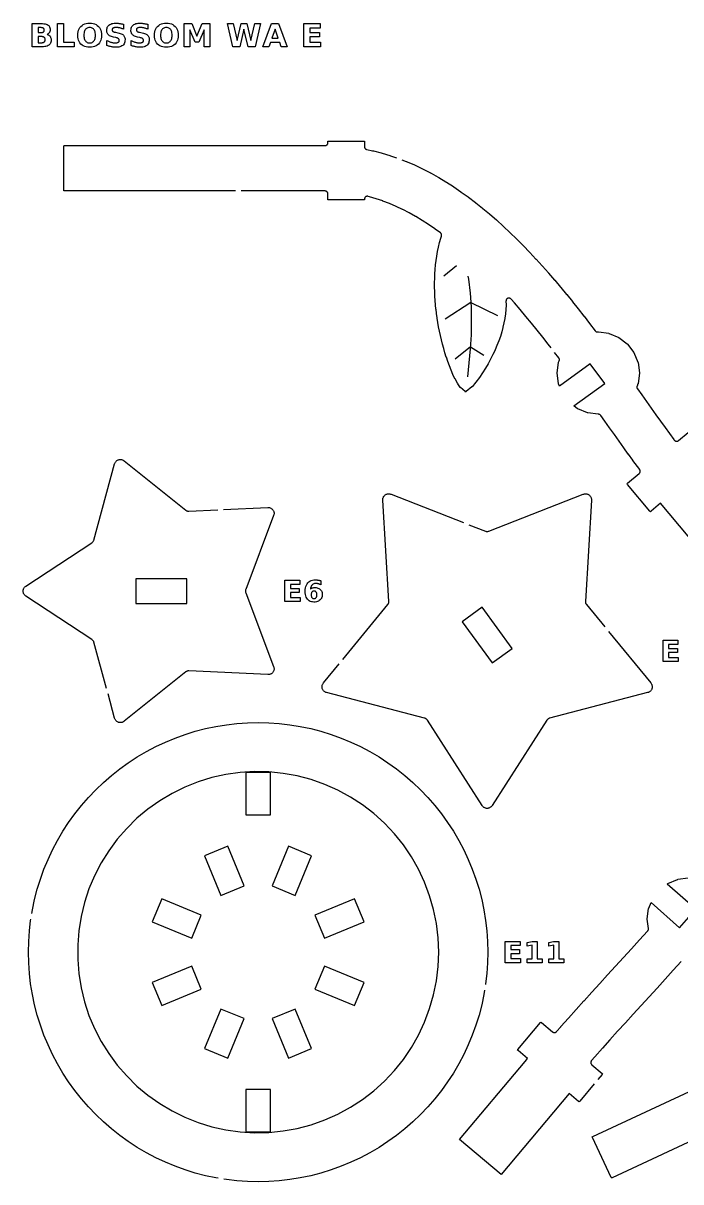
# Model space of a CAD drawing. Header units: millimetres. Extents: x 0 to 300, y 5 to 292.
# Drawn here: x 8.3 to 83, y 8.9 to 140.5 of the extents above; entities that cross this region are included whole.
import ezdxf

# ---------------------------------------------------------------- set-up
doc = ezdxf.new("R2010")
doc.units = ezdxf.units.MM
for name, color, linetype in [('CUT', 1, 'CONTINUOUS'), ('ENGRAVE', 5, 'CONTINUOUS'), ('SCORE', 7, 'CONTINUOUS')]:
    doc.layers.add(name, color=color, linetype=linetype)

msp = doc.modelspace()

# ---------------------------------------------------------------- linework, layer by layer
at = {"layer": 'CUT', "color": 1}
for points in [[(32.4213, 121.425), (13.008, 121.425), (12.9289, 121.4289), (12.925, 121.508), (12.925, 126.492), (12.9289, 126.5711), (13.008, 126.575), (42.5982, 126.575), (42.6318, 126.5767), (42.6634, 126.5813), (42.6943, 126.5891), (42.7243, 126.5998), (42.7532, 126.6135), (42.7805, 126.6298), (42.8061, 126.6488), (42.8297, 126.6703), (42.8512, 126.6939), (42.8702, 126.7195), (42.8865, 126.7468), (42.9002, 126.7757), (42.9109, 126.8057), (42.9187, 126.8366), (42.9233, 126.8682), (42.925, 126.9018), (42.925, 126.992), (42.9289, 127.0711), (43.008, 127.075), (46.992, 127.075), (47.0711, 127.0711), (47.075, 126.992), (47.075, 126.4593), (47.0766, 126.4259), (47.0812, 126.3946), (47.0889, 126.3639), (47.0994, 126.3341), (47.1129, 126.3055), (47.129, 126.2783), (47.1477, 126.2528), (47.1688, 126.2292), (47.1921, 126.2078), (47.2174, 126.1888), (47.2444, 126.1723), (47.2729, 126.1585), (47.3026, 126.1476), (47.335, 126.1391), (47.9969, 126), (48.0019, 125.9989), (48.1036, 125.9752), (48.1086, 125.974), (48.9736, 125.7529), (48.9784, 125.7516), (49.0758, 125.7245), (49.0806, 125.7231), (49.9372, 125.4656), (49.9418, 125.4641), (50.0347, 125.4341), (50.0393, 125.4326), (50.7001, 125.2045)], [(51.3091, 124.9778), (51.8247, 124.7771), (51.8288, 124.7754), (51.9121, 124.7412), (51.9162, 124.7395), (52.7482, 124.3793), (52.752, 124.3776), (52.8305, 124.3419), (52.8344, 124.3402), (53.6582, 123.9481), (53.6618, 123.9464), (53.7355, 123.9097), (53.7391, 123.9079), (54.5548, 123.4851), (54.5582, 123.4833), (54.6272, 123.4461), (54.6306, 123.4443), (55.4382, 122.9919), (55.4414, 122.9901), (55.5059, 122.9526), (55.509, 122.9508), (56.3085, 122.47), (56.3115, 122.4682), (56.3716, 122.4308), (56.3746, 122.4289), (57.166, 121.9208), (57.1688, 121.919), (57.2248, 121.8819), (57.2275, 121.8801), (58.0109, 121.3459), (58.0135, 121.3441), (58.0656, 121.3076), (58.0681, 121.3058), (58.8435, 120.7466), (58.8459, 120.7448), (58.8943, 120.709), (58.8967, 120.7072), (59.664, 120.1242), (59.6662, 120.1225), (59.7112, 120.0875), (59.7134, 120.0858), (60.4727, 119.4801), (60.4748, 119.4785), (60.5165, 119.4445), (60.5185, 119.4428), (61.2699, 118.8156), (61.2718, 118.814), (61.3105, 118.7811), (61.3124, 118.7795), (62.0553, 118.1325), (62.0929, 118.0991), (62.8302, 117.4309), (62.865, 117.3988), (63.5944, 116.7126), (63.6266, 116.6817), (64.3479, 115.9788), (64.3777, 115.9492), (65.0911, 115.2306), (65.1187, 115.2024), (65.8242, 114.4694), (65.8496, 114.4425), (66.5472, 113.6962), (66.5708, 113.6707), (67.2605, 112.9122), (67.2822, 112.888), (67.9641, 112.1185), (67.9841, 112.0957), (68.6582, 111.3164), (68.6766, 111.2949), (69.3429, 110.507), (69.3599, 110.4867), (70.0184, 109.6914), (70.034, 109.6724), (70.6848, 108.8708), (70.699, 108.8531), (71.3422, 108.0463), (71.3551, 108.0299), (71.9907, 107.2191), (72.0024, 107.204), (72.6304, 106.3904), (72.6409, 106.3766), (73.2613, 105.5613), (73.2708, 105.5487), (73.2725, 105.5463), (73.2936, 105.5209), (73.3158, 105.4989), (73.3399, 105.4792), (73.3659, 105.4618), (73.3933, 105.447), (73.4221, 105.4349), (73.4519, 105.4257), (73.4825, 105.4193), (73.5135, 105.4159), (73.5447, 105.4155), (73.5776, 105.4182), (73.601, 105.4213), (73.6179, 105.4228), (73.6347, 105.4213), (74.8112, 105.2664), (74.8278, 105.2635), (74.8437, 105.2577), (75.94, 104.8036), (75.9553, 104.7964), (75.9691, 104.7867), (76.9105, 104.0644), (76.9235, 104.0535), (76.9343, 104.0406), (77.6567, 103.0991), (77.6664, 103.0853), (77.6736, 103.07), (78.1277, 101.9737), (78.1334, 101.9578), (78.1364, 101.9412), (78.2913, 100.7647), (78.2927, 100.7478), (78.2913, 100.731), (78.1364, 99.5545), (78.1334, 99.5379), (78.1277, 99.522), (78.0285, 99.2826), (78.0168, 99.2499), (78.009, 99.218), (78.0044, 99.1855), (78.0031, 99.1526), (78.0052, 99.1199), (78.0105, 99.0875), (78.0191, 99.0558), (78.0308, 99.0251), (78.0456, 98.9958), (78.0643, 98.9665), (78.5561, 98.2751), (79.102, 97.5076), (79.6393, 96.753), (80.1682, 96.0123), (80.1686, 96.0117), (80.6886, 95.2869), (80.6892, 95.286), (81.2004, 94.5779), (81.2013, 94.5768), (81.7037, 93.8868), (81.7047, 93.8853), (82.1982, 93.2146), (82.1995, 93.2129), (82.2517, 93.1428), (82.2726, 93.1173), (82.2946, 93.0953), (82.3186, 93.0755), (82.3443, 93.058), (82.3717, 93.0431), (82.4003, 93.0309), (82.4299, 93.0215), (82.4603, 93.0149), (82.4913, 93.0113), (82.5224, 93.0107), (82.5534, 93.013), (82.584, 93.0184), (82.6141, 93.0266), (82.6431, 93.0376), (82.671, 93.0514), (82.6975, 93.0678), (82.7237, 93.0877), (83.8217, 94.009)], [(68.2696, 103.6116), (67.9326, 104.0482), (67.931, 104.0503), (67.3099, 104.8427), (67.3081, 104.845), (66.6808, 105.6318), (66.6788, 105.6344), (66.0454, 106.4146), (66.0432, 106.4173), (65.4036, 107.1896), (65.4012, 107.1925), (64.7557, 107.9559), (64.753, 107.9589), (64.1015, 108.7121), (64.0987, 108.7154), (63.7124, 109.1513), (63.6891, 109.1751), (63.6651, 109.1954), (63.6392, 109.2132), (63.6117, 109.2285), (63.5828, 109.241), (63.5529, 109.2507), (63.5222, 109.2575), (63.4909, 109.2612), (63.4595, 109.2619), (63.4281, 109.2596), (63.3971, 109.2542), (63.3668, 109.2459), (63.3374, 109.2347), (63.3093, 109.2207), (63.2826, 109.204), (63.2576, 109.1848), (63.2347, 109.1633), (63.2139, 109.1397), (63.1955, 109.1142), (63.1797, 109.087), (63.1665, 109.0585), (63.1562, 109.0287), (63.1488, 108.9982), (63.1444, 108.967), (63.1429, 108.9338), (63.145, 108.4913), (63.1448, 108.4799), (63.1234, 107.9854), (63.1226, 107.9743), (63.0778, 107.478), (63.0766, 107.4673), (63.0085, 106.9694), (63.0069, 106.959), (62.9161, 106.4594), (62.914, 106.4496), (62.8008, 105.9482), (62.7985, 105.9389), (62.6632, 105.4358), (62.6607, 105.427), (62.5038, 104.9223), (62.5011, 104.914), (62.3231, 104.4076), (62.3202, 104.3998), (62.1215, 103.8918), (62.1185, 103.8845), (61.8994, 103.375), (61.8963, 103.3681), (61.6571, 102.8571), (61.6539, 102.8506), (61.3946, 102.3381), (61.3913, 102.3318), (61.1117, 101.818), (61.1082, 101.8118), (60.8076, 101.2967), (60.8037, 101.2903), (60.4802, 100.7741), (60.4757, 100.7671), (60.1259, 100.2499), (60.12, 100.2416), (59.7365, 99.724), (59.7271, 99.7121), (59.2894, 99.1939), (59.2792, 99.183), (59.2681, 99.1731), (58.6073, 98.6413), (58.5521, 98.6013), (58.499, 98.6425), (57.9645, 99.1003), (57.9515, 99.1125), (57.941, 99.1268), (57.629, 99.5962), (57.6184, 99.6137), (57.3589, 100.0885), (57.3531, 100.0999), (57.1232, 100.5798), (57.1194, 100.5883), (56.911, 101.0711), (56.9081, 101.078), (56.7167, 101.5628), (56.7144, 101.5687), (56.5372, 102.0549), (56.5354, 102.0602), (56.3707, 102.5475), (56.3691, 102.5524), (56.2157, 103.0407), (56.2143, 103.0453), (56.0714, 103.5344), (56.0701, 103.5387), (55.9371, 104.0286), (55.936, 104.0328), (55.8125, 104.5233), (55.8114, 104.5275), (55.6972, 105.0185), (55.6962, 105.0227), (55.591, 105.5143), (55.5902, 105.5185), (55.494, 106.0107), (55.4932, 106.0148), (55.4059, 106.5075), (55.4052, 106.5117), (55.327, 107.005), (55.3263, 107.0092), (55.2571, 107.503), (55.2565, 107.5073), (55.1965, 108.0016), (55.196, 108.006), (55.1453, 108.5007), (55.1448, 108.5053), (55.1036, 109.0005), (55.1033, 109.0052), (55.0718, 109.5009), (55.0715, 109.5057), (55.05, 110.002), (55.0498, 110.0069), (55.0386, 110.5037), (55.0385, 110.5088), (55.0379, 111.0062), (55.0379, 111.0114), (55.0483, 111.5093), (55.0484, 111.5147), (55.0702, 112.0132), (55.0705, 112.0189), (55.1042, 112.5179), (55.1046, 112.5238), (55.1508, 113.0234), (55.1514, 113.0296), (55.2107, 113.5298), (55.2116, 113.5363), (55.2849, 114.0372), (55.286, 114.044), (55.3743, 114.5455), (55.3757, 114.5528), (55.4803, 115.055), (55.4821, 115.0628), (55.6048, 115.5656), (55.6071, 115.5743), (55.7503, 116.0777), (55.7534, 116.0876), (55.8217, 116.2934), (55.8307, 116.3257), (55.8362, 116.3568), (55.8386, 116.3884), (55.838, 116.42), (55.8343, 116.4514), (55.8275, 116.4824), (55.8178, 116.5125), (55.8052, 116.5415), (55.7898, 116.5691), (55.7718, 116.5952), (55.7513, 116.6193), (55.7287, 116.6414), (55.7025, 116.6622), (55.0862, 117.1067), (55.0783, 117.1122), (54.3588, 117.6029), (54.3504, 117.6085), (53.6275, 118.0725), (53.6185, 118.0781), (52.8926, 118.5147), (52.8829, 118.5203), (52.1542, 118.9285), (52.1438, 118.9341), (51.4124, 119.3132), (51.4014, 119.3187), (50.6674, 119.668), (50.6556, 119.6733), (49.9191, 119.9921), (49.9067, 119.9972), (49.1677, 120.2849), (49.1545, 120.2898), (48.413, 120.5458), (48.3991, 120.5503), (47.6548, 120.7741), (47.6402, 120.7781), (47.4822, 120.8185), (47.45, 120.8251), (47.419, 120.8285), (47.3879, 120.8288), (47.3569, 120.8261), (47.3263, 120.8205), (47.2963, 120.812), (47.2673, 120.8007), (47.2395, 120.7866), (47.2132, 120.77), (47.1887, 120.7509), (47.166, 120.7295), (47.1455, 120.7061), (47.1273, 120.6808), (47.1117, 120.6539), (47.0987, 120.6256), (47.0884, 120.5962), (47.081, 120.566), (47.0766, 120.5352), (47.0756, 120.5155), (47.0702, 120.4288), (46.992, 120.425), (43.008, 120.425), (42.9289, 120.4289), (42.925, 120.508), (42.925, 121.0982), (42.9233, 121.1318), (42.9187, 121.1634), (42.9109, 121.1943), (42.9002, 121.2243), (42.8865, 121.2532), (42.8702, 121.2805), (42.8512, 121.3061), (42.8297, 121.3297), (42.8061, 121.3512), (42.7805, 121.3702), (42.7532, 121.3865), (42.7243, 121.4002), (42.6943, 121.4109), (42.6634, 121.4187), (42.6318, 121.4233), (42.5982, 121.425), (33.0713, 121.425)], [(92.2628, 72.1772), (80.6926, 85.966), (79.6071, 85.0551), (79.544, 85.0073), (79.4902, 85.0654), (76.9293, 88.1173), (76.8815, 88.1804), (76.9396, 88.2342), (78.2704, 89.3509), (78.2958, 89.3745), (78.3174, 89.3991), (78.3365, 89.4258), (78.3527, 89.4542), (78.366, 89.4841), (78.3763, 89.5152), (78.3833, 89.5472), (78.3871, 89.5798), (78.3876, 89.6125), (78.3848, 89.6452), (78.3788, 89.6773), (78.3695, 89.7088), (78.3571, 89.7391), (78.3417, 89.768), (78.3224, 89.7968), (78.0648, 90.1426), (78.0556, 90.1549), (77.5524, 90.8389), (77.5449, 90.8491), (77.0347, 91.5499), (77.0287, 91.5581), (76.5113, 92.2747), (76.5068, 92.281), (75.9823, 93.0122), (75.979, 93.0167), (75.4474, 93.7612), (74.9065, 94.5209), (74.3596, 95.2899), (73.9006, 95.9352), (73.8803, 95.9609), (73.859, 95.9833), (73.8356, 96.0036), (73.8104, 96.0215), (73.7836, 96.037), (73.7555, 96.0498), (73.7263, 96.06), (73.6962, 96.0673), (73.6656, 96.0717), (73.6329, 96.0732), (73.6146, 96.0732), (73.601, 96.0744), (72.4245, 96.2293), (72.4078, 96.2322), (72.392, 96.238), (71.2957, 96.6921), (71.2803, 96.6993), (71.2665, 96.709), (70.8588, 97.0218), (74.3522, 99.5572), (72.7135, 101.8152), (69.211, 99.2733), (69.108, 99.522), (69.1022, 99.5379), (69.0993, 99.5545), (68.9444, 100.731), (68.9429, 100.7479), (68.9444, 100.7647), (69.0993, 101.9412), (69.1022, 101.9578), (69.108, 101.9737), (69.181, 102.1499), (69.192, 102.1805), (69.1996, 102.2104), (69.2044, 102.2408), (69.2063, 102.2715), (69.2052, 102.3023), (69.2013, 102.3329), (69.1944, 102.3629), (69.1848, 102.3921), (69.1724, 102.4203), (69.1574, 102.4473), (69.139, 102.4741), (68.6656, 103.0962)], [(17.7866, 64.9496), (16.3496, 70.2098), (16.3321, 70.2632), (16.3099, 70.3126), (16.2827, 70.3596), (16.2508, 70.4034), (16.2146, 70.4438), (16.1744, 70.4801), (16.1291, 70.5133), (8.6405, 75.4286), (8.5761, 75.4756), (8.5263, 75.52), (8.4812, 75.5692), (8.4411, 75.6226), (8.4066, 75.6797), (8.3778, 75.7399), (8.3552, 75.8027), (8.3388, 75.8674), (8.3289, 75.9334), (8.3256, 76), (8.3289, 76.0666), (8.3388, 76.1326), (8.3552, 76.1973), (8.3778, 76.2601), (8.4066, 76.3203), (8.4411, 76.3774), (8.4812, 76.4308), (8.5263, 76.48), (8.5761, 76.5244), (8.6405, 76.5714), (16.1291, 81.4867), (16.1744, 81.5199), (16.2146, 81.5562), (16.2508, 81.5966), (16.2827, 81.6404), (16.3099, 81.6874), (16.3321, 81.7368), (16.3496, 81.7902), (18.7102, 90.4312), (18.735, 90.507), (18.7619, 90.568), (18.7947, 90.6261), (18.8331, 90.6807), (18.8767, 90.7312), (18.9251, 90.7772), (18.9778, 90.8181), (19.0343, 90.8537), (19.094, 90.8835), (19.1564, 90.9072), (19.2208, 90.9247), (19.2866, 90.9357), (19.3532, 90.9401), (19.4199, 90.9379), (19.486, 90.9292), (19.551, 90.914), (19.6141, 90.8924), (19.6748, 90.8647), (19.7325, 90.8311), (19.7971, 90.7844), (26.7859, 85.1811), (26.8315, 85.1483), (26.8785, 85.1213), (26.928, 85.0993), (26.9796, 85.0826), (27.0326, 85.0712), (27.0865, 85.0654), (27.1427, 85.0652), (30.4306, 85.2214)], [(44.6173, 68.2487), (49.7175, 74.463), (49.7478, 74.5036), (49.7733, 74.5454), (49.7947, 74.5894), (49.812, 74.6352), (49.825, 74.6824), (49.8334, 74.7306), (49.8374, 74.7794), (49.8368, 74.8301), (49.159, 86.3184), (49.1583, 86.3991), (49.1645, 86.4663), (49.1773, 86.5326), (49.1967, 86.5972), (49.2225, 86.6596), (49.2544, 86.7191), (49.292, 86.7751), (49.3351, 86.8271), (49.3832, 86.8745), (49.4357, 86.9169), (49.4922, 86.9538), (49.5522, 86.9848), (49.6149, 87.0097), (49.6798, 87.0282), (49.7463, 87.0402), (49.8136, 87.0454), (49.881, 87.0439), (49.948, 87.0356), (50.0139, 87.0207), (50.0904, 86.9951), (58.3138, 83.7763)], [(58.9191, 83.5394), (60.807, 82.8004), (60.855, 82.7841), (60.9026, 82.7728), (60.9511, 82.766), (61, 82.7637), (61.0489, 82.766), (61.0974, 82.7728), (61.145, 82.7841), (61.193, 82.8004), (71.9096, 86.9951), (71.9861, 87.0207), (72.052, 87.0356), (72.119, 87.0439), (72.1864, 87.0454), (72.2537, 87.0402), (72.3202, 87.0282), (72.3851, 87.0097), (72.4478, 86.9848), (72.5078, 86.9538), (72.5643, 86.9169), (72.6168, 86.8745), (72.6649, 86.8271), (72.708, 86.7751), (72.7456, 86.7191), (72.7775, 86.6596), (72.8033, 86.5972), (72.8227, 86.5326), (72.8355, 86.4663), (72.8417, 86.3991), (72.841, 86.3184), (72.1632, 74.8301), (72.1626, 74.7794), (72.1666, 74.7306), (72.175, 74.6824), (72.188, 74.6352), (72.2053, 74.5894), (72.2267, 74.5454), (72.2522, 74.5036), (72.2825, 74.463), (74.3633, 71.9276)], [(31.0799, 85.2523), (36.0902, 85.4904), (36.17, 85.4902), (36.2364, 85.4835), (36.3018, 85.4703), (36.3655, 85.4506), (36.4271, 85.4247), (36.4857, 85.3929), (36.5409, 85.3555), (36.5922, 85.3127), (36.639, 85.2651), (36.6808, 85.2132), (36.7173, 85.1573), (36.7481, 85.0981), (36.7729, 85.0361), (36.7915, 84.972), (36.8036, 84.9064), (36.8092, 84.8399), (36.8082, 84.7732), (36.8006, 84.7069), (36.7865, 84.6417), (36.762, 84.5658), (33.5926, 76.1876), (33.5755, 76.1341), (33.5644, 76.081), (33.5588, 76.0271), (33.5588, 75.9729), (33.5644, 75.919), (33.5755, 75.8659), (33.5926, 75.8124), (36.762, 67.4342), (36.7865, 67.3583), (36.8006, 67.2931), (36.8082, 67.2268), (36.8092, 67.1601), (36.8036, 67.0936), (36.7915, 67.028), (36.7729, 66.9639), (36.7481, 66.9019), (36.7173, 66.8427), (36.6808, 66.7868), (36.639, 66.7349), (36.5922, 66.6873), (36.5409, 66.6445), (36.4857, 66.6071), (36.4271, 66.5753), (36.3655, 66.5494), (36.3018, 66.5297), (36.2364, 66.5165), (36.17, 66.5098), (36.0902, 66.5096), (27.1427, 66.9348), (27.0865, 66.9346), (27.0326, 66.9288), (26.9796, 66.9174), (26.928, 66.9007), (26.8785, 66.8787), (26.8315, 66.8517), (26.7859, 66.8189), (19.7971, 61.2156), (19.7325, 61.1689), (19.6748, 61.1353), (19.6141, 61.1076), (19.551, 61.086), (19.486, 61.0708), (19.4199, 61.0621), (19.3532, 61.0599), (19.2866, 61.0643), (19.2208, 61.0753), (19.1564, 61.0928), (19.094, 61.1165), (19.0343, 61.1463), (18.9778, 61.1819), (18.9251, 61.2228), (18.8767, 61.2688), (18.8331, 61.3193), (18.7947, 61.3739), (18.7619, 61.432), (18.735, 61.493), (18.7102, 61.5688), (17.9579, 64.3225)], [(74.7757, 71.4251), (79.5835, 65.5671), (79.6315, 65.5022), (79.666, 65.4442), (79.6946, 65.3831), (79.7169, 65.3194), (79.7327, 65.2537), (79.7419, 65.1869), (79.7444, 65.1194), (79.74, 65.0521), (79.729, 64.9855), (79.7114, 64.9203), (79.6874, 64.8572), (79.6571, 64.7969), (79.621, 64.7398), (79.5794, 64.6867), (79.5327, 64.638), (79.4813, 64.5942), (79.4258, 64.5558), (79.3667, 64.5231), (79.3047, 64.4965), (79.2278, 64.4722), (68.0922, 61.5667), (68.0438, 61.5516), (67.9987, 61.5328), (67.9554, 61.5098), (67.9145, 61.4829), (67.8763, 61.4524), (67.8411, 61.4184), (67.8093, 61.3812), (67.78, 61.3398), (61.5756, 51.6472), (61.5288, 51.5815), (61.4843, 51.5307), (61.4349, 51.4847), (61.3812, 51.4438), (61.3237, 51.4084), (61.2629, 51.379), (61.1996, 51.3559), (61.1342, 51.3391), (61.0674, 51.329), (61, 51.3257), (60.9326, 51.329), (60.8658, 51.3391), (60.8004, 51.3559), (60.7371, 51.379), (60.6763, 51.4084), (60.6188, 51.4438), (60.5651, 51.4847), (60.5157, 51.5307), (60.4712, 51.5815), (60.4244, 51.6472), (54.22, 61.3398), (54.1907, 61.3812), (54.1589, 61.4184), (54.1237, 61.4524), (54.0855, 61.4829), (54.0446, 61.5098), (54.0013, 61.5328), (53.9562, 61.5516), (53.9078, 61.5667), (42.7722, 64.4722), (42.6953, 64.4965), (42.6333, 64.5231), (42.5742, 64.5558), (42.5187, 64.5942), (42.4673, 64.638), (42.4206, 64.6867), (42.379, 64.7398), (42.3429, 64.7969), (42.3126, 64.8572), (42.2886, 64.9203), (42.271, 64.9855), (42.26, 65.0521), (42.2556, 65.1194), (42.2581, 65.1869), (42.2673, 65.2537), (42.2831, 65.3194), (42.3054, 65.3831), (42.334, 65.4442), (42.3685, 65.5022), (42.4165, 65.5671), (44.205, 67.7462)], [(9.3048, 39.398), (9.369, 39.7913), (9.6176, 40.9699), (9.9204, 42.1358), (10.2767, 43.2864), (10.6858, 44.4194), (11.1467, 45.5322), (11.6586, 46.6226), (12.2203, 47.6882), (12.8306, 48.7267), (13.4882, 49.7359), (14.1917, 50.7137), (14.9396, 51.6579), (15.7303, 52.5666), (16.5622, 53.4378), (17.4334, 54.2697), (18.3421, 55.0604), (19.2863, 55.8083), (20.2641, 56.5118), (21.2733, 57.1694), (22.3118, 57.7797), (23.3774, 58.3414), (24.4678, 58.8533), (25.5806, 59.3142), (26.7136, 59.7233), (27.8642, 60.0796), (29.0301, 60.3824), (30.2087, 60.631), (31.3976, 60.825), (32.5941, 60.9638), (33.7958, 61.0472), (35, 61.075), (36.2042, 61.0472), (37.4059, 60.9638), (38.6024, 60.825), (39.7913, 60.631), (40.9699, 60.3824), (42.1358, 60.0796), (43.2864, 59.7233), (44.4194, 59.3142), (45.5322, 58.8533), (46.6226, 58.3414), (47.6882, 57.7797), (48.7267, 57.1694), (49.7359, 56.5118), (50.7137, 55.8083), (51.6579, 55.0604), (52.5666, 54.2697), (53.4378, 53.4378), (54.2697, 52.5666), (55.0604, 51.6579), (55.8083, 50.7137), (56.5118, 49.7359), (57.1694, 48.7267), (57.7797, 47.6882), (58.3414, 46.6226), (58.8533, 45.5322), (59.3142, 44.4194), (59.7233, 43.2864), (60.0796, 42.1358), (60.3824, 40.9699), (60.631, 39.7913), (60.825, 38.6024), (60.9638, 37.4059), (61.0472, 36.2042), (61.075, 35), (61.0472, 33.7958), (60.9638, 32.5941), (60.825, 31.3976), (60.8144, 31.3325)], [(73.1645, 20.0374), (71.5098, 18.0654), (71.456, 18.0073), (71.3929, 18.0551), (70.3074, 18.966), (62.5939, 9.7734), (57.8828, 13.7266), (65.323, 22.5935), (65.5962, 22.9191), (64.5107, 23.83), (64.4526, 23.8838), (64.5005, 23.9469), (67.0614, 26.9988), (67.1152, 27.0569), (67.1783, 27.009), (68.4386, 25.9515), (68.4651, 25.9314), (68.4918, 25.9149), (68.52, 25.901), (68.5494, 25.89), (68.5797, 25.8818), (68.6107, 25.8766), (68.6421, 25.8745), (68.6735, 25.8753), (68.7046, 25.8792), (68.7353, 25.8861), (68.7651, 25.8959), (68.7939, 25.9085), (68.8213, 25.9239), (68.8471, 25.9418), (68.871, 25.9622), (68.8941, 25.986), (69.3763, 26.5342), (69.3844, 26.5433), (70.2415, 27.5085), (70.2483, 27.5161), (71.1153, 28.4845), (71.1208, 28.4907), (71.9967, 29.4626), (72.001, 29.4674), (72.8848, 30.4431), (72.8879, 30.4465), (73.7787, 31.4264), (74.6774, 32.4129), (75.5797, 33.4025), (76.4845, 34.3955), (77.3913, 35.3926), (78.2992, 36.3943), (78.2998, 36.3949), (79.2072, 37.4007), (79.2079, 37.4015), (79.2398, 37.4371), (79.2606, 37.4626), (79.2779, 37.4885), (79.2925, 37.516), (79.3045, 37.5447), (79.3137, 37.5744), (79.32, 37.6048), (79.3234, 37.6358), (79.3238, 37.6669), (79.3211, 37.6996), (79.1845, 38.7367), (79.1831, 38.7535), (79.1845, 38.7703), (79.3394, 39.9468), (79.3424, 39.9635), (79.3481, 39.9793), (79.615, 40.6235), (82.8585, 37.7747), (84.6997, 39.8709), (81.4325, 42.7405), (81.5206, 42.8021), (81.5358, 42.8092), (82.6322, 43.2633), (82.6481, 43.2691), (82.6647, 43.272), (83.8412, 43.4269)], [(30.4491, 9.3297), (30.2087, 9.369), (29.0301, 9.6176), (27.8642, 9.9204), (26.7136, 10.2767), (25.5806, 10.6858), (24.4678, 11.1467), (23.3774, 11.6586), (22.3118, 12.2203), (21.2733, 12.8306), (20.2641, 13.4882), (19.2863, 14.1917), (18.3421, 14.9396), (17.4334, 15.7303), (16.5622, 16.5622), (15.7303, 17.4334), (14.9396, 18.3421), (14.1917, 19.2863), (13.4882, 20.2641), (12.8306, 21.2733), (12.2203, 22.3118), (11.6586, 23.3774), (11.1467, 24.4678), (10.6858, 25.5806), (10.2767, 26.7136), (9.9204, 27.8642), (9.6176, 29.0301), (9.369, 30.2087), (9.175, 31.3976), (9.0362, 32.5941), (8.9528, 33.7958), (8.925, 35), (8.9528, 36.2042), (9.0362, 37.4059), (9.175, 38.6024), (9.2002, 38.7565)], [(83.0342, 33.9544), (82.1214, 32.9427), (82.1175, 32.9384), (81.206, 31.9328), (81.2032, 31.9297), (80.294, 30.9299), (79.3862, 29.9337), (78.4842, 28.9443), (77.5888, 27.9614), (76.7006, 26.9845), (75.8207, 26.013), (75.8201, 26.0123), (74.95, 25.0468), (74.9492, 25.046), (74.0895, 24.0857), (74.0885, 24.0846), (73.2401, 23.1293), (73.239, 23.128), (72.8504, 22.6862), (72.8291, 22.6594), (72.8116, 22.6322), (72.7968, 22.6033), (72.7851, 22.5732), (72.7763, 22.542), (72.7707, 22.5102), (72.7684, 22.4779), (72.7692, 22.4456), (72.7732, 22.4135), (72.7805, 22.3819), (72.7908, 22.3513), (72.8041, 22.3218), (72.8203, 22.2938), (72.8392, 22.2675), (72.8606, 22.2432), (72.8857, 22.2199), (74.0604, 21.2342), (74.1185, 21.1804), (74.0707, 21.1173), (73.5823, 20.5353)], [(60.7097, 30.691), (60.631, 30.2087), (60.3824, 29.0301), (60.0796, 27.8642), (59.7233, 26.7136), (59.3142, 25.5806), (58.8533, 24.4678), (58.3414, 23.3774), (57.7797, 22.3118), (57.1694, 21.2733), (56.5118, 20.2641), (55.8083, 19.2863), (55.0604, 18.3421), (54.2697, 17.4334), (53.4378, 16.5622), (52.5666, 15.7303), (51.6579, 14.9396), (50.7137, 14.1917), (49.7359, 13.4882), (48.7267, 12.8306), (47.6882, 12.2203), (46.6226, 11.6586), (45.5322, 11.1467), (44.4194, 10.6858), (43.2864, 10.2767), (42.1358, 9.9204), (40.9699, 9.6176), (39.7913, 9.369), (38.6024, 9.175), (37.4059, 9.0362), (36.2042, 8.9528), (35, 8.925), (33.7958, 8.9528), (32.5941, 9.0362), (31.3976, 9.175), (31.0906, 9.2251)], [(98.6272, 20.314), (75.186, 9.3896), (75.1127, 9.3598), (75.0758, 9.4298), (72.9704, 13.9474), (72.9405, 14.0207), (73.0106, 14.0576), (99.8312, 26.5569)]]:
    msp.add_lwpolyline(points, dxfattribs=at)
for points in [[(26.895, 77.395), (21.105, 77.395), (21.105, 74.605), (26.895, 74.605), (26.895, 77.395)], [(63.8302, 69.4779), (60.4269, 74.1621), (58.1698, 72.5221), (61.5731, 67.8379), (63.8302, 69.4779)], [(33.605, 55.395), (33.605, 50.605), (36.395, 50.605), (36.395, 50.6429), (36.395, 55.395), (33.605, 55.395)], [(31.5617, 47.0245), (28.9286, 45.9339), (30.7846, 41.4531), (33.4177, 42.5437), (31.5617, 47.0245)], [(41.0714, 45.9339), (38.4383, 47.0245), (36.5823, 42.5437), (39.2154, 41.4531), (41.0714, 45.9339)], [(24.0661, 41.0714), (22.9755, 38.4383), (27.4563, 36.5823), (28.5469, 39.2154), (24.0661, 41.0714)], [(45.9339, 41.0714), (41.4531, 39.2154), (42.5437, 36.5823), (47.0245, 38.4383), (45.9339, 41.0714)], [(28.5469, 30.7846), (27.4563, 33.4177), (22.9755, 31.5617), (24.0661, 28.9286), (28.5469, 30.7846)], [(47.0245, 31.5617), (42.5437, 33.4177), (41.4531, 30.7846), (45.9339, 28.9286), (47.0245, 31.5617)], [(30.7846, 28.5469), (28.9286, 24.0661), (31.5617, 22.9755), (33.4177, 27.4563), (30.7846, 28.5469)], [(39.2154, 28.5469), (36.5823, 27.4563), (38.4383, 22.9755), (41.0714, 24.0661), (39.2154, 28.5469)], [(33.605, 19.395), (33.605, 19.3571), (33.605, 14.605), (36.395, 14.605), (36.395, 19.395), (33.605, 19.395)]]:
    msp.add_lwpolyline(points, close=True, dxfattribs=at)
at = {"layer": 'ENGRAVE', "color": 5}
for points in [[(11.3786, 138.9743), (11.4152, 138.9151), (11.4452, 138.8517), (11.4685, 138.7839), (11.4852, 138.7118), (11.4952, 138.6354), (11.4985, 138.5547), (11.4914, 138.4331), (11.4699, 138.3223), (11.4341, 138.2223), (11.3841, 138.1331), (11.3197, 138.0546), (11.2411, 137.9869), (11.1478, 137.9298), (11.0397, 137.8831), (10.9166, 137.8467), (10.7787, 137.8208), (10.6259, 137.8052), (10.4582, 137.8), (9.3315, 137.8), (9.3315, 140.4325), (10.3506, 140.4325), (10.525, 140.4279), (10.6826, 140.4141), (10.8234, 140.3911), (10.9474, 140.3588), (11.0546, 140.3174), (11.145, 140.2668), (11.2201, 140.206), (11.2816, 140.1341), (11.3295, 140.0512), (11.3636, 139.9572), (11.3841, 139.8522), (11.391, 139.736), (11.3885, 139.6736), (11.381, 139.6143), (11.3685, 139.5582), (11.351, 139.5052), (11.3285, 139.4555), (11.301, 139.409), (11.2688, 139.3659), (11.2321, 139.3268), (11.1908, 139.2915), (11.1451, 139.2601), (11.0948, 139.2325), (11.0401, 139.2088), (11.1102, 139.1847), (11.1749, 139.1546), (11.234, 139.1185), (11.2877, 139.0764), (11.3359, 139.0283), (11.3786, 138.9743)], [(10.5995, 139.4623), (10.6292, 139.4839), (10.6546, 139.5093), (10.6753, 139.5384), (10.6914, 139.5712), (10.7029, 139.6077), (10.7098, 139.648), (10.7121, 139.692), (10.7098, 139.7354), (10.7029, 139.7753), (10.6914, 139.8116), (10.6753, 139.8444), (10.6546, 139.8735), (10.6292, 139.8991), (10.5995, 139.921), (10.5654, 139.9388), (10.527, 139.9527), (10.4843, 139.9626), (10.4372, 139.9686), (10.3859, 139.9705), (10.0103, 139.9705), (10.0103, 139.4134), (10.3859, 139.4134), (10.4372, 139.4153), (10.4843, 139.4212), (10.527, 139.431), (10.5654, 139.4447), (10.5995, 139.4623)], [(14.0991, 138.3131), (14.0991, 137.8), (12.2283, 137.8), (12.2283, 140.4325), (12.9072, 140.4325), (12.9072, 138.3131), (14.0991, 138.3131)], [(16.6004, 140.3187), (16.7433, 140.2279), (16.8708, 140.1169), (16.9807, 139.9881), (17.0706, 139.844), (17.1406, 139.6845), (17.1905, 139.5096), (17.2205, 139.3193), (17.2305, 139.1136), (17.2205, 138.9085), (17.1905, 138.7186), (17.1406, 138.5441), (17.0706, 138.3848), (16.9807, 138.2408), (16.8708, 138.1121), (16.7433, 138.0011), (16.6004, 137.9103), (16.4423, 137.8397), (16.269, 137.7892), (16.0803, 137.759), (15.8763, 137.7489), (15.6729, 137.759), (15.4846, 137.7892), (15.3114, 137.8397), (15.1534, 137.9103), (15.0105, 138.0011), (14.8828, 138.1121), (14.7726, 138.2408), (14.6824, 138.3848), (14.6123, 138.5441), (14.5622, 138.7186), (14.5322, 138.9085), (14.5222, 139.1136), (14.5322, 139.3193), (14.5622, 139.5096), (14.6123, 139.6845), (14.6824, 139.844), (14.7726, 139.9881), (14.8828, 140.1169), (15.0105, 140.2279), (15.1534, 140.3187), (15.3114, 140.3893), (15.4846, 140.4398), (15.6729, 140.47), (15.8763, 140.4801), (16.0803, 140.47), (16.269, 140.4398), (16.4423, 140.3893), (16.6004, 140.3187)], [(15.5245, 139.8863), (15.4559, 139.829), (15.395, 139.759), (15.3427, 139.6774), (15.3, 139.5854), (15.2667, 139.483), (15.243, 139.3703), (15.2287, 139.2471), (15.2239, 139.1136), (15.2287, 138.9806), (15.243, 138.8579), (15.2667, 138.7455), (15.3, 138.6434), (15.3427, 138.5516), (15.395, 138.47), (15.4559, 138.4), (15.5245, 138.3427), (15.6008, 138.2981), (15.6849, 138.2663), (15.7768, 138.2472), (15.8763, 138.2408), (15.9765, 138.2472), (16.0687, 138.2663), (16.1532, 138.2981), (16.2298, 138.3427), (16.2985, 138.4), (16.3595, 138.47), (16.4117, 138.5516), (16.4545, 138.6434), (16.4877, 138.7455), (16.5115, 138.8579), (16.5258, 138.9806), (16.5305, 139.1136), (16.5258, 139.2471), (16.5115, 139.3703), (16.4877, 139.483), (16.4545, 139.5854), (16.4117, 139.6774), (16.3595, 139.759), (16.2985, 139.829), (16.2298, 139.8863), (16.1532, 139.9309), (16.0687, 139.9627), (15.9765, 139.9818), (15.8763, 139.9882), (15.7768, 139.9818), (15.6849, 139.9627), (15.6008, 139.9309), (15.5245, 139.8863)], [(19.5767, 139.8518), (19.5058, 139.8775), (19.4356, 139.9006), (19.3659, 139.921), (19.2969, 139.9388), (19.2288, 139.9539), (19.1619, 139.9662), (19.0963, 139.9758), (19.032, 139.9827), (18.969, 139.9868), (18.9072, 139.9882), (18.8296, 139.9863), (18.7591, 139.9807), (18.6956, 139.9714), (18.6392, 139.9584), (18.5898, 139.9416), (18.5475, 139.9212), (18.512, 139.8968), (18.4829, 139.8683), (18.4602, 139.8357), (18.4441, 139.7989), (18.4344, 139.7581), (18.4311, 139.7131), (18.4333, 139.6791), (18.4399, 139.6478), (18.4508, 139.619), (18.466, 139.5928), (18.4856, 139.5692), (18.5096, 139.5483), (18.5393, 139.529), (18.5761, 139.5107), (18.62, 139.4934), (18.671, 139.4769), (18.7291, 139.4614), (18.7944, 139.4469), (19.0835, 139.3887), (19.2228, 139.3567), (19.348, 139.3197), (19.4591, 139.2776), (19.5561, 139.2304), (19.639, 139.1781), (19.7077, 139.1207), (19.7643, 139.0565), (19.8106, 138.9839), (19.8466, 138.9029), (19.8723, 138.8135), (19.8877, 138.7156), (19.8929, 138.6093), (19.8857, 138.4703), (19.8642, 138.3438), (19.8283, 138.2296), (19.7781, 138.1278), (19.7135, 138.0384), (19.6345, 137.9613), (19.5409, 137.8964), (19.4321, 137.8433), (19.3081, 137.802), (19.1691, 137.7725), (19.0148, 137.7548), (18.8455, 137.7489), (18.762, 137.7502), (18.6784, 137.7542), (18.5947, 137.7608), (18.5109, 137.77), (18.427, 137.7819), (18.343, 137.7965), (18.2589, 137.8136), (18.1749, 137.8333), (18.0908, 137.8555), (18.0068, 137.8803), (17.9227, 137.9077), (17.8387, 137.9375), (17.8387, 138.5106), (17.9223, 138.4678), (18.0049, 138.4286), (18.0866, 138.3931), (18.1674, 138.3613), (18.2473, 138.3332), (18.3262, 138.3087), (18.4042, 138.288), (18.4813, 138.271), (18.5574, 138.2578), (18.6326, 138.2484), (18.7069, 138.2427), (18.7803, 138.2408), (18.8514, 138.2429), (18.9168, 138.249), (18.9764, 138.2593), (19.0302, 138.2737), (19.0783, 138.2922), (19.1206, 138.3149), (19.1567, 138.3413), (19.1862, 138.3713), (19.2092, 138.4048), (19.2256, 138.4418), (19.2354, 138.4824), (19.2387, 138.5265), (19.2365, 138.566), (19.2298, 138.6025), (19.2186, 138.6358), (19.203, 138.6659), (19.183, 138.693), (19.1585, 138.7169), (19.1273, 138.7388), (19.0873, 138.76), (19.0384, 138.7804), (18.9806, 138.8), (18.9139, 138.8188), (18.8384, 138.8368), (18.5757, 138.895), (18.45, 138.926), (18.336, 138.9626), (18.2339, 139.0047), (18.1435, 139.0525), (18.065, 139.1058), (17.9983, 139.1647), (17.9425, 139.23), (17.8969, 139.3025), (17.8614, 139.3821), (17.836, 139.4688), (17.8208, 139.5627), (17.8158, 139.6637), (17.8228, 139.7898), (17.844, 139.9057), (17.8792, 140.0115), (17.9286, 140.1073), (17.9921, 140.193), (18.0697, 140.2685), (18.1605, 140.3332), (18.2636, 140.3861), (18.3791, 140.4272), (18.507, 140.4566), (18.6471, 140.4742), (18.7997, 140.4801), (18.8723, 140.4792), (18.9456, 140.4765), (19.0196, 140.472), (19.0943, 140.4656), (19.1697, 140.4575), (19.2458, 140.4475), (19.3226, 140.4357), (19.4003, 140.4221), (19.4789, 140.4067), (19.5584, 140.3895), (19.6388, 140.3705), (19.7201, 140.3496), (19.7201, 139.7925), (19.6481, 139.8235), (19.5767, 139.8518)], [(22.3219, 139.8518), (22.251, 139.8775), (22.1808, 139.9006), (22.1112, 139.921), (22.0421, 139.9388), (21.974, 139.9539), (21.9071, 139.9662), (21.8415, 139.9758), (21.7772, 139.9827), (21.7142, 139.9868), (21.6524, 139.9882), (21.5748, 139.9863), (21.5043, 139.9807), (21.4408, 139.9714), (21.3844, 139.9584), (21.335, 139.9416), (21.2927, 139.9212), (21.2572, 139.8968), (21.2281, 139.8683), (21.2054, 139.8357), (21.1893, 139.7989), (21.1796, 139.7581), (21.1764, 139.7131), (21.1785, 139.6791), (21.1851, 139.6478), (21.196, 139.619), (21.2112, 139.5928), (21.2308, 139.5692), (21.2548, 139.5483), (21.2845, 139.529), (21.3213, 139.5107), (21.3652, 139.4934), (21.4163, 139.4769), (21.4744, 139.4614), (21.5396, 139.4469), (21.8288, 139.3887), (21.9681, 139.3567), (22.0932, 139.3197), (22.2043, 139.2776), (22.3013, 139.2304), (22.3842, 139.1781), (22.4529, 139.1207), (22.5095, 139.0565), (22.5558, 138.9839), (22.5918, 138.9029), (22.6175, 138.8135), (22.6329, 138.7156), (22.6381, 138.6093), (22.6309, 138.4703), (22.6094, 138.3438), (22.5735, 138.2296), (22.5233, 138.1278), (22.4587, 138.0384), (22.3798, 137.9613), (22.2861, 137.8964), (22.1773, 137.8433), (22.0533, 137.802), (21.9143, 137.7725), (21.7601, 137.7548), (21.5907, 137.7489), (21.5072, 137.7502), (21.4236, 137.7542), (21.3399, 137.7608), (21.2561, 137.77), (21.1722, 137.7819), (21.0882, 137.7965), (21.0041, 137.8136), (20.9201, 137.8333), (20.8361, 137.8555), (20.752, 137.8803), (20.668, 137.9077), (20.5839, 137.9375), (20.5839, 138.5106), (20.6675, 138.4678), (20.7501, 138.4286), (20.8319, 138.3931), (20.9127, 138.3613), (20.9925, 138.3332), (21.0714, 138.3087), (21.1494, 138.288), (21.2265, 138.271), (21.3026, 138.2578), (21.3779, 138.2484), (21.4521, 138.2427), (21.5255, 138.2408), (21.5966, 138.2429), (21.662, 138.249), (21.7216, 138.2593), (21.7755, 138.2737), (21.8235, 138.2922), (21.8658, 138.3149), (21.9019, 138.3413), (21.9314, 138.3713), (21.9544, 138.4048), (21.9708, 138.4418), (21.9806, 138.4824), (21.9839, 138.5265), (21.9817, 138.566), (21.975, 138.6025), (21.9639, 138.6358), (21.9483, 138.6659), (21.9282, 138.693), (21.9037, 138.7169), (21.8725, 138.7388), (21.8325, 138.76), (21.7836, 138.7804), (21.7258, 138.8), (21.6592, 138.8188), (21.5837, 138.8368), (21.3209, 138.895), (21.1952, 138.926), (21.0812, 138.9626), (20.9791, 139.0047), (20.8888, 139.0525), (20.8102, 139.1058), (20.7435, 139.1647), (20.6877, 139.23), (20.6421, 139.3025), (20.6066, 139.3821), (20.5813, 139.4688), (20.5661, 139.5627), (20.561, 139.6637), (20.568, 139.7898), (20.5892, 139.9057), (20.6245, 140.0115), (20.6738, 140.1073), (20.7373, 140.193), (20.8149, 140.2685), (20.9057, 140.3332), (21.0088, 140.3861), (21.1243, 140.4272), (21.2522, 140.4566), (21.3924, 140.4742), (21.5449, 140.4801), (21.6175, 140.4792), (21.6908, 140.4765), (21.7648, 140.472), (21.8395, 140.4656), (21.9149, 140.4575), (21.991, 140.4475), (22.0678, 140.4357), (22.1455, 140.4221), (22.2242, 140.4067), (22.3037, 140.3895), (22.384, 140.3705), (22.4653, 140.3496), (22.4653, 139.7925), (22.3933, 139.8235), (22.3219, 139.8518)], [(25.448, 140.2279), (25.5755, 140.1169), (25.6854, 139.9881), (25.7753, 139.844), (25.8453, 139.6845), (25.8952, 139.5096), (25.9252, 139.3193), (25.9352, 139.1136), (25.9252, 138.9085), (25.8952, 138.7186), (25.8453, 138.5441), (25.7753, 138.3848), (25.6854, 138.2408), (25.5755, 138.1121), (25.448, 138.0011), (25.3051, 137.9103), (25.147, 137.8397), (24.9736, 137.7892), (24.785, 137.759), (24.581, 137.7489), (24.3776, 137.759), (24.1893, 137.7892), (24.0161, 137.8397), (23.8581, 137.9103), (23.7152, 138.0011), (23.5874, 138.1121), (23.4773, 138.2408), (23.3871, 138.3848), (23.317, 138.5441), (23.2669, 138.7186), (23.2369, 138.9085), (23.2269, 139.1136), (23.2369, 139.3193), (23.2669, 139.5096), (23.317, 139.6845), (23.3871, 139.844), (23.4773, 139.9881), (23.5874, 140.1169), (23.7152, 140.2279), (23.8581, 140.3187), (24.0161, 140.3893), (24.1893, 140.4398), (24.3776, 140.47), (24.581, 140.4801), (24.785, 140.47), (24.9736, 140.4398), (25.147, 140.3893), (25.3051, 140.3187), (25.448, 140.2279)], [(24.1605, 139.829), (24.0997, 139.759), (24.0474, 139.6774), (24.0046, 139.5854), (23.9714, 139.483), (23.9476, 139.3703), (23.9334, 139.2471), (23.9286, 139.1136), (23.9334, 138.9806), (23.9476, 138.8579), (23.9714, 138.7455), (24.0046, 138.6434), (24.0474, 138.5516), (24.0997, 138.47), (24.1605, 138.4), (24.2292, 138.3427), (24.3055, 138.2981), (24.3896, 138.2663), (24.4815, 138.2472), (24.581, 138.2408), (24.6811, 138.2472), (24.7734, 138.2663), (24.8579, 138.2981), (24.9345, 138.3427), (25.0032, 138.4), (25.0642, 138.47), (25.1164, 138.5516), (25.1592, 138.6434), (25.1924, 138.7455), (25.2162, 138.8579), (25.2304, 138.9806), (25.2352, 139.1136), (25.2304, 139.2471), (25.2162, 139.3703), (25.1924, 139.483), (25.1592, 139.5854), (25.1164, 139.6774), (25.0642, 139.759), (25.0032, 139.829), (24.9345, 139.8863), (24.8579, 139.9309), (24.7734, 139.9627), (24.6811, 139.9818), (24.581, 139.9882), (24.4815, 139.9818), (24.3896, 139.9627), (24.3055, 139.9309), (24.2292, 139.8863), (24.1605, 139.829)], [(28.6593, 140.4325), (29.5215, 140.4325), (29.5215, 137.8), (28.8797, 137.8), (28.8797, 139.7255), (28.2731, 138.306), (27.8429, 138.306), (27.2363, 139.7255), (27.2363, 137.8), (26.5927, 137.8), (26.5927, 140.4325), (27.4567, 140.4325), (28.0562, 139.0237), (28.6593, 140.4325)], [(33.0653, 140.4325), (33.7195, 140.4325), (34.1709, 138.5194), (34.6258, 140.4325), (35.2711, 140.4325), (34.6505, 137.8), (33.8676, 137.8), (33.3897, 139.8013), (32.9172, 137.8), (32.1343, 137.8), (31.5084, 140.4325), (32.159, 140.4325), (32.6139, 138.5194), (33.0653, 140.4325)], [(37.3304, 140.4325), (38.3055, 137.8), (37.6231, 137.8), (37.4574, 138.2796), (36.3959, 138.2796), (36.2284, 137.8), (35.546, 137.8), (36.5211, 140.4325), (37.3304, 140.4325)], [(36.9267, 139.8154), (36.5652, 138.768), (37.2864, 138.768), (36.9267, 139.8154)], [(40.8796, 139.4292), (41.9639, 139.4292), (41.9639, 138.9161), (40.8796, 138.9161), (40.8796, 138.3131), (42.0715, 138.3131), (42.0715, 137.8), (40.2007, 137.8), (40.2007, 140.4325), (42.0327, 140.4325), (42.0327, 139.9194), (40.8796, 139.9194), (40.8796, 139.4292)], [(10.7165, 138.3484), (10.748, 138.3796), (10.7738, 138.4158), (10.7939, 138.4568), (10.8082, 138.5027), (10.8168, 138.5536), (10.8197, 138.6093), (10.8168, 138.664), (10.8083, 138.7138), (10.7941, 138.759), (10.7742, 138.7994), (10.7486, 138.835), (10.7174, 138.8659), (10.6804, 138.892), (10.6377, 138.9134), (10.5891, 138.93), (10.5348, 138.9419), (10.4747, 138.949), (10.4088, 138.9514), (10.0103, 138.9514), (10.0103, 138.262), (10.4088, 138.262), (10.4742, 138.2644), (10.5339, 138.2716), (10.588, 138.2836), (10.6365, 138.3004), (10.6793, 138.322), (10.7165, 138.3484)], [(39.7312, 77.23), (39.7312, 76.7564), (38.6668, 76.7564), (38.6668, 76.3039), (39.6678, 76.3039), (39.6678, 75.8303), (38.6668, 75.8303), (38.6668, 75.2736), (39.767, 75.2736), (39.767, 74.8), (38.0402, 74.8), (38.0402, 77.23), (39.7312, 77.23)], [(42.0743, 76.7407), (42.0242, 76.7619), (41.9752, 76.781), (41.9271, 76.798), (41.88, 76.8128), (41.834, 76.8256), (41.7886, 76.8362), (41.7435, 76.845), (41.6989, 76.8518), (41.6546, 76.8567), (41.6106, 76.8596), (41.567, 76.8605), (41.4772, 76.8562), (41.3942, 76.8433), (41.318, 76.8217), (41.2488, 76.7915), (41.1864, 76.7526), (41.1308, 76.7051), (41.0824, 76.6491), (41.0411, 76.5848), (41.0071, 76.512), (40.9804, 76.4309), (40.9609, 76.3415), (40.9486, 76.2437), (40.9849, 76.2692), (41.0222, 76.2924), (41.0605, 76.3135), (41.0997, 76.3323), (41.14, 76.3489), (41.1813, 76.3633), (41.2237, 76.3755), (41.2674, 76.3855), (41.3123, 76.3932), (41.3585, 76.3988), (41.406, 76.4021), (41.4547, 76.4032), (41.575, 76.3971), (41.6872, 76.379), (41.7914, 76.3487), (41.8877, 76.3063), (41.9759, 76.2517), (42.0561, 76.1851), (42.126, 76.1086), (42.1832, 76.0247), (42.2276, 75.9332), (42.2594, 75.8343), (42.2785, 75.7278), (42.2848, 75.6138), (42.2777, 75.4879), (42.2564, 75.3707), (42.2209, 75.262), (42.1712, 75.1621), (42.1074, 75.0707), (42.0293, 74.988), (41.9393, 74.9161), (41.8396, 74.8573), (41.7302, 74.8116), (41.6112, 74.7789), (41.4825, 74.7593), (41.3441, 74.7528), (41.1921, 74.7617), (41.0521, 74.7883), (40.9239, 74.8328), (40.8077, 74.8949), (40.7033, 74.9749), (40.6108, 75.0726), (40.5315, 75.1867), (40.4666, 75.3156), (40.4161, 75.4594), (40.3801, 75.6181), (40.3584, 75.7916), (40.3512, 75.98), (40.3597, 76.1736), (40.385, 76.3528), (40.4271, 76.5177), (40.4861, 76.6683), (40.562, 76.8046), (40.6548, 76.9265), (40.7622, 77.0316), (40.8822, 77.1177), (41.0147, 77.1846), (41.1597, 77.2325), (41.3172, 77.2611), (41.4873, 77.2707), (41.5429, 77.27), (41.598, 77.2678), (41.6525, 77.2642), (41.7065, 77.2591), (41.7599, 77.2526), (41.8128, 77.2447), (41.8653, 77.2353), (41.9177, 77.2244), (41.9699, 77.2121), (42.0219, 77.1984), (42.0737, 77.1832), (42.1253, 77.1665), (42.1253, 76.7173), (42.0743, 76.7407)], [(41.2501, 75.9877), (41.2067, 75.9729), (41.1679, 75.9522), (41.1337, 75.9255), (41.104, 75.8929), (41.0789, 75.8544), (41.0583, 75.81), (41.0423, 75.7597), (41.0309, 75.7034), (41.0241, 75.6412), (41.0218, 75.5731), (41.0241, 75.505), (41.0309, 75.4428), (41.0423, 75.3865), (41.0583, 75.3362), (41.0789, 75.2918), (41.104, 75.2533), (41.1337, 75.2207), (41.1679, 75.1941), (41.2067, 75.1733), (41.2501, 75.1585), (41.2981, 75.1496), (41.3506, 75.1467), (41.4036, 75.1496), (41.4519, 75.1585), (41.4956, 75.1733), (41.5347, 75.1941), (41.5691, 75.2207), (41.5988, 75.2533), (41.6239, 75.2918), (41.6444, 75.3362), (41.6604, 75.3865), (41.6718, 75.4428), (41.6787, 75.505), (41.681, 75.5731), (41.6787, 75.6412), (41.6718, 75.7034), (41.6604, 75.7597), (41.6444, 75.81), (41.6239, 75.8544), (41.5988, 75.8929), (41.5691, 75.9255), (41.5347, 75.9522), (41.4956, 75.9729), (41.4519, 75.9877), (41.4036, 75.9966), (41.3506, 75.9995), (41.2981, 75.9966), (41.2501, 75.9877)], [(82.6663, 70.4156), (82.6663, 69.9419), (81.6019, 69.9419), (81.6019, 69.4895), (82.6029, 69.4895), (82.6029, 69.0158), (81.6019, 69.0158), (81.6019, 68.4592), (82.7021, 68.4592), (82.7021, 67.9855), (80.9753, 67.9855), (80.9753, 70.4156), (82.6663, 70.4156)], [(64.7471, 36.23), (64.7471, 35.7564), (63.6826, 35.7564), (63.6826, 35.3039), (64.6836, 35.3039), (64.6836, 34.8303), (63.6826, 34.8303), (63.6826, 34.2736), (64.7829, 34.2736), (64.7829, 33.8), (63.056, 33.8), (63.056, 36.23), (64.7471, 36.23)], [(66.1044, 35.8036), (65.5363, 35.6864), (65.5363, 36.1128), (66.1011, 36.23), (66.6968, 36.23), (66.6968, 34.2329), (67.2502, 34.2329), (67.2502, 33.8), (65.551, 33.8), (65.551, 34.2329), (66.1044, 34.2329), (66.1044, 35.8036)], [(68.557, 35.8036), (67.989, 35.6864), (67.989, 36.1128), (68.5538, 36.23), (69.1495, 36.23), (69.1495, 34.2329), (69.7029, 34.2329), (69.7029, 33.8), (68.0036, 33.8), (68.0036, 34.2329), (68.557, 34.2329), (68.557, 35.8036)]]:
    msp.add_lwpolyline(points, close=True, dxfattribs=at)
at = {"layer": 'SCORE', "color": 7}
for points in [[(57.542, 112.9452), (56.1021, 111.7696)], [(58.8209, 111.7641), (58.8772, 111.4103), (59.0598, 109.8367), (59.17, 108.2587), (59.2068, 106.6762), (59.1738, 105.0894), (59.0791, 103.4989), (58.9344, 101.9053), (58.7544, 100.3096)], [(59.1437, 108.7489), (56.2352, 106.8645)], [(59.1437, 108.7489), (62.1673, 107.2762)], [(59.0968, 103.7368), (57.3695, 102.3266)], [(59.0968, 103.7368), (60.6316, 102.768)], [(55.5, 35), (55.4352, 36.6287), (55.2412, 38.2472), (54.9192, 39.8451), (54.4713, 41.4123), (53.9003, 42.9391), (53.2098, 44.4156), (52.4042, 45.8326), (51.4885, 47.1811), (50.4686, 48.4526), (49.3509, 49.6391), (48.1424, 50.733), (46.8509, 51.7274), (45.4844, 52.6161), (44.0517, 53.3934), (42.5617, 54.0544), (41.0239, 54.595), (39.4481, 55.0116), (37.8441, 55.3018), (36.2221, 55.4635), (34.5924, 55.4959), (32.9653, 55.3988), (31.351, 55.1726), (29.7599, 54.819), (28.2018, 54.34), (26.6867, 53.7387), (25.2242, 53.019), (23.8235, 52.1853), (22.4935, 51.243), (21.2425, 50.198), (20.0785, 49.057), (19.0088, 47.827), (18.0403, 46.516), (17.1789, 45.1321), (16.4303, 43.6842), (15.799, 42.1814), (15.2891, 40.6331), (14.9039, 39.0493), (14.6457, 37.4399), (14.5162, 35.815), (14.5162, 34.185), (14.6457, 32.5601), (14.9039, 30.9507), (15.2891, 29.3669), (15.799, 27.8186), (16.4303, 26.3158), (17.1789, 24.8679), (18.0403, 23.484), (19.0088, 22.173), (20.0785, 20.943), (21.2425, 19.802), (22.4935, 18.757), (23.8235, 17.8147), (25.2242, 16.981), (26.6867, 16.2613), (28.2018, 15.66), (29.7599, 15.181), (31.351, 14.8274), (32.9653, 14.6012), (34.5924, 14.5041), (36.2221, 14.5365), (37.8441, 14.6982), (39.4481, 14.9884), (41.0239, 15.405), (42.5617, 15.9456), (44.0517, 16.6066), (45.4844, 17.3839), (46.8509, 18.2726), (48.1424, 19.267), (49.3509, 20.3609), (50.4686, 21.5474), (51.4885, 22.8189), (52.4042, 24.1674), (53.2098, 25.5844), (53.9003, 27.0609), (54.4713, 28.5877), (54.9192, 30.1549), (55.2412, 31.7528), (55.4352, 33.3713), (55.5, 35)]]:
    msp.add_lwpolyline(points, dxfattribs=at)

doc.saveas('drawing.dxf')
